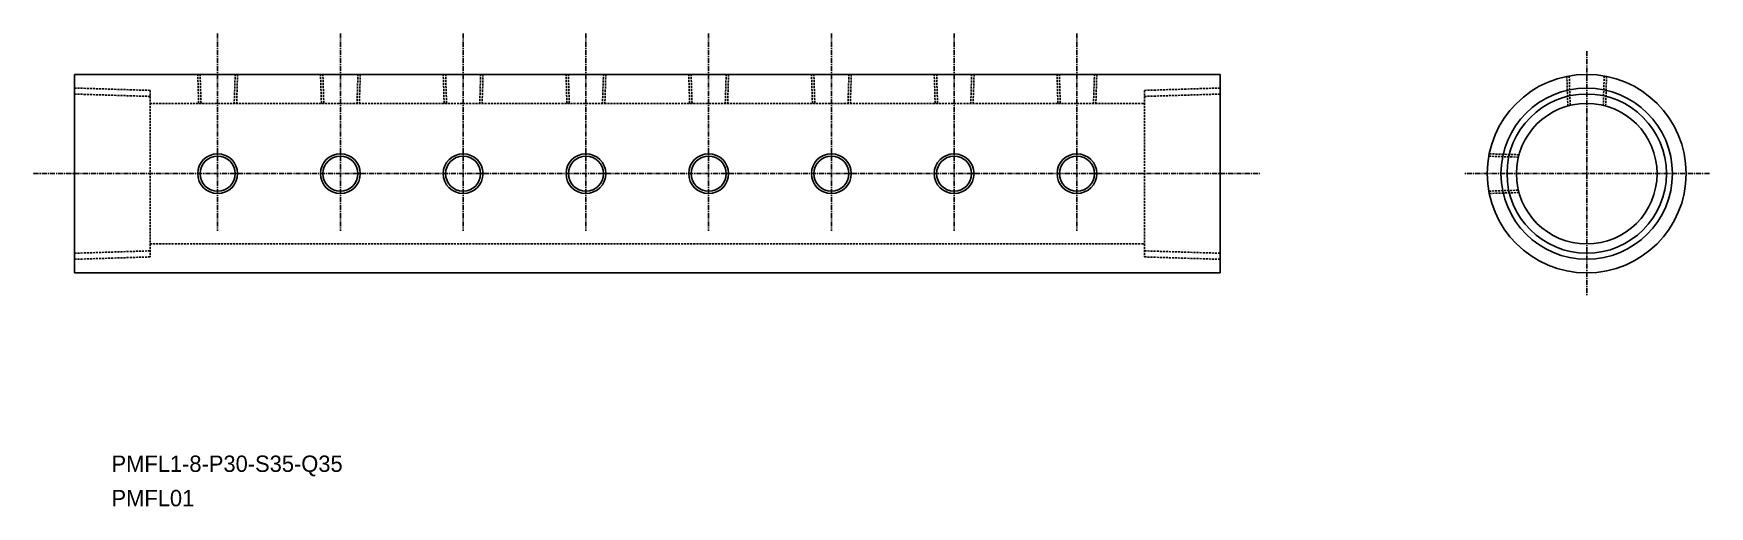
# Model space of a CAD drawing. Extents: x 719 to 1129, y 536 to 652.
import ezdxf

# ---------------------------------------------------------------- set-up
doc = ezdxf.new("R2010")
doc.units = 0
doc.linetypes.add('CENTER', pattern=[2, 1.25, -0.25, 0.25, -0.25])
doc.linetypes.add('DASHED', pattern=[0.75, 0.5, -0.25])
doc.layers.get('0').update_dxf_attribs({"linetype": 'CONTINUOUS'})
doc.layers.add('CENTER', color=1, linetype='CENTER')

msp = doc.modelspace()

# ---------------------------------------------------------------- linework, layer by layer
at = {"color": 7, "linetype": 'CONTINUOUS'}
for p, q in [((729.3, 641.73), (1009.3, 641.73)), ((729.3, 641.73), (729.3, 593.13)), ((1009.3, 641.73), (1009.3, 593.13)), ((729.3, 593.13), (1009.3, 593.13))]:
    msp.add_line(p, q, dxfattribs=at)
at = {"color": 3, "linetype": 'DASHED'}
for p, q in [((759.66, 634.63), (759.44, 641.73)), ((760.24, 634.63), (760.02, 641.75)), ((768.59, 641.75), (768.36, 634.63)), ((769.17, 641.73), (768.94, 634.63)), ((789.66, 634.63), (789.44, 641.73)), ((790.24, 634.63), (790.02, 641.75)), ((798.59, 641.75), (798.36, 634.63)), ((799.17, 641.73), (798.94, 634.63)), ((819.66, 634.63), (819.44, 641.73)), ((820.24, 634.63), (820.02, 641.75)), ((828.59, 641.75), (828.36, 634.63)), ((829.17, 641.73), (828.94, 634.63)), ((849.66, 634.63), (849.44, 641.73)), ((850.24, 634.63), (850.02, 641.75)), ((858.59, 641.75), (858.36, 634.63)), ((859.17, 641.73), (858.94, 634.63)), ((879.66, 634.63), (879.44, 641.73)), ((880.24, 634.63), (880.02, 641.75)), ((888.59, 641.75), (888.36, 634.63)), ((889.17, 641.73), (888.94, 634.63)), ((909.66, 634.63), (909.44, 641.73)), ((910.24, 634.63), (910.02, 641.75)), ((918.59, 641.75), (918.36, 634.63)), ((919.17, 641.73), (918.94, 634.63)), ((939.66, 634.63), (939.44, 641.73)), ((940.24, 634.63), (940.02, 641.75)), ((948.59, 641.75), (948.36, 634.63)), ((949.17, 641.73), (948.94, 634.63)), ((969.66, 634.63), (969.44, 641.73)), ((970.24, 634.63), (970.02, 641.75)), ((978.59, 641.75), (978.36, 634.63)), ((979.17, 641.73), (978.94, 634.63)), ((1094.28, 634), (1094.05, 641.24)), ((1094.86, 634.15), (1094.63, 641.35)), ((1103.17, 641.35), (1102.95, 634.15)), ((1103.75, 641.24), (1103.53, 634)), ((729.3, 638.38), (747.8, 637.8)), ((729.3, 636.9), (747.8, 636.33)), ((747.8, 637.8), (747.8, 597.05)), ((1009.3, 638.38), (990.8, 637.8)), ((990.8, 637.8), (990.8, 597.05)), ((1009.3, 636.9), (990.8, 636.33)), ((747.8, 634.63), (990.8, 634.63)), ((1074.98, 621.7), (1082.19, 621.47)), ((1075.09, 622.28), (1082.34, 622.05)), ((1082.19, 613.38), (1074.98, 613.16)), ((1082.34, 612.81), (1075.09, 612.58)), ((747.8, 598.53), (729.3, 597.95)), ((747.8, 600.23), (990.8, 600.23)), ((990.8, 598.53), (1009.3, 597.95)), ((747.8, 597.05), (729.3, 596.47)), ((990.8, 597.05), (1009.3, 596.47))]:
    msp.add_line(p, q, dxfattribs=at)
at = {"color": 7, "linetype": 'CONTINUOUS'}
for centre, radius in [((1098.9, 617.43), 24.3), ((1098.9, 617.43), 19.48), ((1098.9, 617.43), 17.2), ((764.3, 617.43), 4.28), ((794.3, 617.43), 4.28), ((824.3, 617.43), 4.28), ((854.3, 617.43), 4.28), ((884.3, 617.43), 4.28), ((914.3, 617.43), 4.28), ((944.3, 617.43), 4.28), ((974.3, 617.43), 4.28)]:
    msp.add_circle(centre, radius, dxfattribs=at)
at = {"color": 3, "linetype": 'CONTINUOUS'}
for centre, radius in [((1098.9, 617.43), 20.95), ((764.3, 617.43), 4.86), ((794.3, 617.43), 4.86), ((824.3, 617.43), 4.86), ((854.3, 617.43), 4.86), ((884.3, 617.43), 4.86), ((914.3, 617.43), 4.86), ((944.3, 617.43), 4.86), ((974.3, 617.43), 4.86)]:
    msp.add_circle(centre, radius, dxfattribs=at)
at = {"layer": 'CENTER', "color": 1, "linetype": 'CENTER'}
for p, q in [((764.3, 651.73), (764.3, 603.43)), ((794.3, 651.73), (794.3, 603.43)), ((824.3, 651.73), (824.3, 603.43)), ((854.3, 651.73), (854.3, 603.43)), ((884.3, 651.73), (884.3, 603.43)), ((914.3, 651.73), (914.3, 603.43)), ((944.3, 651.73), (944.3, 603.43)), ((974.3, 651.73), (974.3, 603.43)), ((1098.9, 647.43), (1098.9, 587.43)), ((719.3, 617.43), (1019.3, 617.43)), ((1128.9, 617.43), (1068.9, 617.43))]:
    msp.add_line(p, q, dxfattribs=at)

# ---------------------------------------------------------------- texts
at = {"color": 7, "linetype": 'CONTINUOUS'}
for s, p in [('PMFL1-8-P30-S35-Q35', (738.37, 544.45)), ('PMFL01', (738.37, 536.03))]:
    msp.add_text(s, height=4, dxfattribs=at).set_placement(p)

doc.saveas('drawing.dxf')
